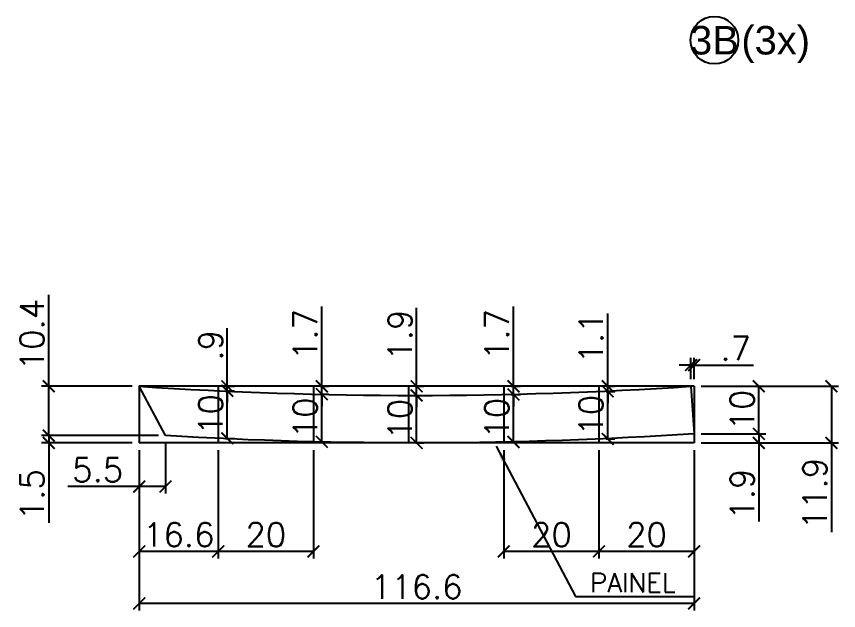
# Model space of a CAD drawing. Extents: x -15895 to 12929, y -2522 to 15173.
# Drawn here: x 4147 to 4492.5, y 4838.4 to 5088.3 of the extents above; entities that cross this region are included whole.
import ezdxf
from ezdxf.enums import TextEntityAlignment as Align

# ---------------------------------------------------------------- set-up
doc = ezdxf.new("R2010")
doc.units = 0
doc.header["$PDMODE"] = 35
doc.header["$PDSIZE"] = -10
doc.layers.add('COTA', color=241, linetype='Continuous')
doc.layers.add('Romaneio', color=10, linetype='Continuous')
doc.styles.add('ARIAL', font='arial.ttf')
doc.styles.add('COTA TECNICA', font='techl___.ttf', dxfattribs={"height": 10})
doc.styles.add('Romans', font='romans.shx')
doc.dimstyles.new('Cota Seção (2x)', dxfattribs={"dimtxt": 10, "dimasz": 5, "dimexe": 3, "dimexo": 3, "dimgap": 2, "dimtad": 3, "dimdec": 1, "dimlfac": 0.5, "dimzin": 12, "dimdsep": 46, "dimtxsty": 'Romans', "dimblk": 'ARCHTICK', "dimcen": 0, "dimclrd": 4, "dimclre": 4, "dimclrt": 1, "dimadec": 1, "dimazin": 3, "dimtfac": 1, "dimtdec": 1, "dimtmove": 0, "dimatfit": 3, "dimldrblk": 'OBLIQUE', "dimfxl": 1, "dimtolj": 1, "dimtzin": 12, "dimarcsym": 0})
doc.dimstyles.new('PAINEL', dxfattribs={"dimtxt": 10, "dimasz": 3, "dimexe": 3, "dimexo": 3, "dimgap": 3, "dimtad": 1, "dimdec": 1, "dimzin": 12, "dimdsep": 46, "dimtxsty": 'COTA TECNICA', "dimblk1": 'OBLIQUE', "dimblk2": 'OBLIQUE', "dimsah": 1, "dimcen": 0.9, "dimclrd": 4, "dimclre": 4, "dimclrt": 240, "dimadec": 1, "dimazin": 3, "dimtfac": 1, "dimtdec": 1, "dimtmove": 0, "dimatfit": 3, "dimfxl": 1, "dimtolj": 1, "dimtzin": 12, "dimarcsym": 0})

# ---------------------------------------------------------------- blocks, each defined once
blk = doc.blocks.new('_ArchTick')
at = {"color": 0, "linetype": 'ByBlock', "const_width": 0.15}
blk.add_lwpolyline([(-0.5, -0.5), (0.5, 0.5)], dxfattribs=at)
blk = doc.blocks.new('*D1529')
at = {"layer": 'COTA', "color": 4, "lineweight": -2, "transparency": 16777216}
for p, q in [((4198.64, 4905.93), (4198.64, 4838.45)), ((4431.84, 4905.93), (4431.84, 4838.45)), ((4431.84, 4841.45), (4198.64, 4841.45))]:
    blk.add_line(p, q, dxfattribs=at)
at = {"layer": 'Defpoints', "color": 0, "transparency": 16777216}
for p in [(4198.64, 4908.93), (4431.84, 4908.93), (4198.64, 4841.45)]:
    blk.add_point(p, dxfattribs=at)
at = {"layer": 'COTA', "color": 4, "lineweight": -2, "transparency": 16777216, "xscale": 5, "yscale": 5, "zscale": 5, "rotation": 180}
blk.add_blockref('_ArchTick', (4198.64, 4841.45), dxfattribs=at)
at = {"layer": 'COTA', "color": 4, "lineweight": -2, "transparency": 16777216, "xscale": 5, "yscale": 5, "zscale": 5}
blk.add_blockref('_ArchTick', (4431.84, 4841.45), dxfattribs=at)
at = {"layer": 'COTA', "color": 1, "transparency": 16777216, "insert": (4315.24, 4848.45), "char_height": 10, "attachment_point": 5, "style": 'Romans'}
blk.add_mtext('\\A1;116.6', dxfattribs=at)
blk = doc.blocks.new('_Oblique')
at = {"color": 0, "linetype": 'ByBlock', "lineweight": -2}
blk.add_line((-0.5, -0.5), (0.5, 0.5), dxfattribs=at)
blk = doc.blocks.new('*D1530')
at = {"layer": 'COTA', "color": 4, "lineweight": -2, "transparency": 16777216}
for p, q in [((4391.84, 4905.93), (4391.84, 4860.33)), ((4431.84, 4905.93), (4431.84, 4860.33)), ((4431.84, 4863.33), (4391.84, 4863.33))]:
    blk.add_line(p, q, dxfattribs=at)
at = {"layer": 'Defpoints', "color": 0, "transparency": 16777216}
for p in [(4391.84, 4908.93), (4431.84, 4908.93), (4391.84, 4863.33)]:
    blk.add_point(p, dxfattribs=at)
at = {"layer": 'COTA', "color": 4, "lineweight": -2, "transparency": 16777216, "xscale": 5, "yscale": 5, "zscale": 5, "rotation": 180}
blk.add_blockref('_ArchTick', (4391.84, 4863.33), dxfattribs=at)
at = {"layer": 'COTA', "color": 4, "lineweight": -2, "transparency": 16777216, "xscale": 5, "yscale": 5, "zscale": 5}
blk.add_blockref('_ArchTick', (4431.84, 4863.33), dxfattribs=at)
at = {"layer": 'COTA', "color": 1, "transparency": 16777216, "insert": (4411.84, 4870.33), "char_height": 10, "attachment_point": 5, "style": 'Romans'}
blk.add_mtext('\\A1;20', dxfattribs=at)
blk = doc.blocks.new('*D1531')
at = {"layer": 'COTA', "color": 4, "lineweight": -2, "transparency": 16777216}
for p, q in [((4351.84, 4905.93), (4351.84, 4860.33)), ((4391.84, 4905.93), (4391.84, 4860.33)), ((4391.84, 4863.33), (4351.84, 4863.33))]:
    blk.add_line(p, q, dxfattribs=at)
at = {"layer": 'Defpoints', "color": 0, "transparency": 16777216}
for p in [(4351.84, 4908.93), (4391.84, 4908.93), (4351.84, 4863.33)]:
    blk.add_point(p, dxfattribs=at)
at = {"layer": 'COTA', "color": 4, "lineweight": -2, "transparency": 16777216, "xscale": 5, "yscale": 5, "zscale": 5, "rotation": 180}
blk.add_blockref('_ArchTick', (4351.84, 4863.33), dxfattribs=at)
at = {"layer": 'COTA', "color": 4, "lineweight": -2, "transparency": 16777216, "xscale": 5, "yscale": 5, "zscale": 5}
blk.add_blockref('_ArchTick', (4391.84, 4863.33), dxfattribs=at)
at = {"layer": 'COTA', "color": 1, "transparency": 16777216, "insert": (4371.84, 4870.33), "char_height": 10, "attachment_point": 5, "style": 'Romans'}
blk.add_mtext('\\A1;20', dxfattribs=at)
blk = doc.blocks.new('*D1549')
at = {"layer": 'COTA', "color": 4, "lineweight": -2, "transparency": 16777216}
for p, q in [((4231.84, 4905.93), (4231.84, 4860.33)), ((4271.84, 4905.93), (4271.84, 4860.33)), ((4271.84, 4863.33), (4231.84, 4863.33))]:
    blk.add_line(p, q, dxfattribs=at)
at = {"layer": 'Defpoints', "color": 0, "transparency": 16777216}
for p in [(4231.84, 4908.93), (4271.84, 4908.93), (4231.84, 4863.33)]:
    blk.add_point(p, dxfattribs=at)
at = {"layer": 'COTA', "color": 4, "lineweight": -2, "transparency": 16777216, "xscale": 5, "yscale": 5, "zscale": 5, "rotation": 180}
blk.add_blockref('_ArchTick', (4231.84, 4863.33), dxfattribs=at)
at = {"layer": 'COTA', "color": 4, "lineweight": -2, "transparency": 16777216, "xscale": 5, "yscale": 5, "zscale": 5}
blk.add_blockref('_ArchTick', (4271.84, 4863.33), dxfattribs=at)
at = {"layer": 'COTA', "color": 1, "transparency": 16777216, "insert": (4251.84, 4870.33), "char_height": 10, "attachment_point": 5, "style": 'Romans'}
blk.add_mtext('\\A1;20', dxfattribs=at)
blk = doc.blocks.new('*D1542')
at = {"layer": 'COTA', "color": 4, "lineweight": -2, "transparency": 16777216}
for p, q in [((4198.64, 4905.93), (4198.64, 4860.33)), ((4231.84, 4905.93), (4231.84, 4860.33)), ((4231.84, 4863.33), (4198.64, 4863.33))]:
    blk.add_line(p, q, dxfattribs=at)
at = {"layer": 'Defpoints', "color": 0, "transparency": 16777216}
for p in [(4198.64, 4908.93), (4231.84, 4908.93), (4198.64, 4863.33)]:
    blk.add_point(p, dxfattribs=at)
at = {"layer": 'COTA', "color": 4, "lineweight": -2, "transparency": 16777216, "xscale": 5, "yscale": 5, "zscale": 5, "rotation": 180}
blk.add_blockref('_ArchTick', (4198.64, 4863.33), dxfattribs=at)
at = {"layer": 'COTA', "color": 4, "lineweight": -2, "transparency": 16777216, "xscale": 5, "yscale": 5, "zscale": 5}
blk.add_blockref('_ArchTick', (4231.84, 4863.33), dxfattribs=at)
at = {"layer": 'COTA', "color": 1, "transparency": 16777216, "insert": (4215.24, 4870.33), "char_height": 10, "attachment_point": 5, "style": 'Romans'}
blk.add_mtext('\\A1;16.6', dxfattribs=at)
blk = doc.blocks.new('*D1543')
at = {"layer": 'COTA', "color": 4, "lineweight": -2, "transparency": 16777216}
for p, q in [((4459.01, 4912.79), (4459.01, 4917.79)), ((4434.84, 4912.79), (4462.01, 4912.79)), ((4459.01, 4912.79), (4459.01, 4908.93)), ((4434.84, 4908.93), (4462.01, 4908.93)), ((4459.01, 4908.93), (4459.01, 4875.88))]:
    blk.add_line(p, q, dxfattribs=at)
at = {"layer": 'Defpoints', "color": 0, "transparency": 16777216}
for p in [(4431.84, 4912.79), (4431.84, 4908.93), (4459.01, 4908.93)]:
    blk.add_point(p, dxfattribs=at)
at = {"layer": 'COTA', "color": 4, "lineweight": -2, "transparency": 16777216, "xscale": 5, "yscale": 5, "zscale": 5}
for p, rotation in [((4459.01, 4912.79), 270), ((4459.01, 4908.93), 90)]:
    blk.add_blockref('_ArchTick', p, dxfattribs=dict(at, rotation=rotation))
at = {"layer": 'COTA', "color": 1, "transparency": 16777216, "insert": (4452.01, 4887.4), "char_height": 10, "attachment_point": 5, "rotation": 90, "style": 'Romans'}
blk.add_mtext('\\A1;1.9', dxfattribs=at)
blk = doc.blocks.new('*D1544')
at = {"layer": 'COTA', "color": 4, "lineweight": -2, "transparency": 16777216}
for p, q in [((4434.84, 4932.75), (4462.01, 4932.75)), ((4459.01, 4912.79), (4459.01, 4932.75)), ((4434.84, 4912.79), (4462.01, 4912.79))]:
    blk.add_line(p, q, dxfattribs=at)
at = {"layer": 'Defpoints', "color": 0, "transparency": 16777216}
for p in [(4431.84, 4932.75), (4459.01, 4932.75), (4431.84, 4912.79)]:
    blk.add_point(p, dxfattribs=at)
at = {"layer": 'COTA', "color": 4, "lineweight": -2, "transparency": 16777216, "xscale": 5, "yscale": 5, "zscale": 5}
for p, rotation in [((4459.01, 4932.75), 90), ((4459.01, 4912.79), 270)]:
    blk.add_blockref('_ArchTick', p, dxfattribs=dict(at, rotation=rotation))
at = {"layer": 'COTA', "color": 1, "transparency": 16777216, "insert": (4452.01, 4922.77), "char_height": 10, "attachment_point": 5, "rotation": 90, "style": 'Romans'}
blk.add_mtext('\\A1;10', dxfattribs=at)
blk = doc.blocks.new('*D1545')
at = {"layer": 'COTA', "color": 4, "lineweight": -2, "transparency": 16777216}
for p, q in [((4160.59, 4912.02), (4160.59, 4917.02)), ((4206.66, 4912.02), (4157.59, 4912.02)), ((4160.59, 4912.02), (4160.59, 4908.93)), ((4195.64, 4908.93), (4157.59, 4908.93)), ((4160.59, 4908.93), (4160.59, 4875.4))]:
    blk.add_line(p, q, dxfattribs=at)
at = {"layer": 'Defpoints', "color": 0, "transparency": 16777216}
for p in [(4209.66, 4912.02), (4160.59, 4908.93), (4198.64, 4908.93)]:
    blk.add_point(p, dxfattribs=at)
at = {"layer": 'COTA', "color": 4, "lineweight": -2, "transparency": 16777216, "xscale": 5, "yscale": 5, "zscale": 5}
for p, rotation in [((4160.59, 4912.02), 270), ((4160.59, 4908.93), 90)]:
    blk.add_blockref('_ArchTick', p, dxfattribs=dict(at, rotation=rotation))
at = {"layer": 'COTA', "color": 1, "transparency": 16777216, "insert": (4153.59, 4887.17), "char_height": 10, "attachment_point": 5, "rotation": 90, "style": 'Romans'}
blk.add_mtext('\\A1;1.5', dxfattribs=at)
blk = doc.blocks.new('*D1546')
at = {"layer": 'COTA', "color": 4, "lineweight": -2, "transparency": 16777216}
for p, q in [((4160.59, 4932.75), (4160.59, 4971.27)), ((4195.64, 4932.75), (4157.59, 4932.75)), ((4160.59, 4912.02), (4160.59, 4932.75)), ((4206.66, 4912.02), (4157.59, 4912.02))]:
    blk.add_line(p, q, dxfattribs=at)
at = {"layer": 'Defpoints', "color": 0, "transparency": 16777216}
for p in [(4160.59, 4932.75), (4198.64, 4932.75), (4209.66, 4912.02)]:
    blk.add_point(p, dxfattribs=at)
at = {"layer": 'COTA', "color": 4, "lineweight": -2, "transparency": 16777216, "xscale": 5, "yscale": 5, "zscale": 5}
for p, rotation in [((4160.59, 4932.75), 90), ((4160.59, 4912.02), 270)]:
    blk.add_blockref('_ArchTick', p, dxfattribs=dict(at, rotation=rotation))
at = {"layer": 'COTA', "color": 1, "transparency": 16777216, "insert": (4153.59, 4954.51), "char_height": 10, "attachment_point": 5, "rotation": 90, "style": 'Romans'}
blk.add_mtext('\\A1;10.4', dxfattribs=at)
blk = doc.blocks.new('*D1547')
at = {"layer": 'COTA', "color": 4, "lineweight": -2, "transparency": 16777216}
for p, q in [((4209.66, 4909.02), (4209.66, 4887.61)), ((4198.64, 4905.93), (4198.64, 4887.61)), ((4198.64, 4890.61), (4168.69, 4890.61)), ((4209.66, 4890.61), (4198.64, 4890.61))]:
    blk.add_line(p, q, dxfattribs=at)
at = {"layer": 'Defpoints', "color": 0, "transparency": 16777216}
for p in [(4209.66, 4912.02), (4198.64, 4908.93), (4198.64, 4890.61)]:
    blk.add_point(p, dxfattribs=at)
at = {"layer": 'COTA', "color": 4, "lineweight": -2, "transparency": 16777216, "xscale": 5, "yscale": 5, "zscale": 5, "rotation": 180}
blk.add_blockref('_ArchTick', (4198.64, 4890.61), dxfattribs=at)
at = {"layer": 'COTA', "color": 4, "lineweight": -2, "transparency": 16777216, "xscale": 5, "yscale": 5, "zscale": 5}
blk.add_blockref('_ArchTick', (4209.66, 4890.61), dxfattribs=at)
at = {"layer": 'COTA', "color": 1, "transparency": 16777216, "insert": (4181.17, 4897.61), "char_height": 10, "attachment_point": 5, "style": 'Romans'}
blk.add_mtext('\\A1;5.5', dxfattribs=at)
blk = doc.blocks.new('*D1548')
at = {"layer": 'COTA', "color": 4, "lineweight": -2, "transparency": 16777216}
for p, q in [((4430.51, 4935.75), (4430.51, 4944.67)), ((4431.84, 4935.75), (4431.84, 4944.67)), ((4430.51, 4941.67), (4425.51, 4941.67)), ((4430.51, 4941.67), (4431.84, 4941.67)), ((4431.84, 4941.67), (4456.79, 4941.67))]:
    blk.add_line(p, q, dxfattribs=at)
at = {"layer": 'Defpoints', "color": 0, "transparency": 16777216}
for p in [(4431.84, 4941.67), (4430.51, 4932.75), (4431.84, 4932.75)]:
    blk.add_point(p, dxfattribs=at)
at = {"layer": 'COTA', "color": 4, "lineweight": -2, "transparency": 16777216, "xscale": 5, "yscale": 5, "zscale": 5}
blk.add_blockref('_ArchTick', (4430.51, 4941.67), dxfattribs=at)
at = {"layer": 'COTA', "color": 4, "lineweight": -2, "transparency": 16777216, "xscale": 5, "yscale": 5, "zscale": 5, "rotation": 180}
blk.add_blockref('_ArchTick', (4431.84, 4941.67), dxfattribs=at)
at = {"layer": 'COTA', "color": 1, "transparency": 16777216, "insert": (4449.31, 4948.67), "char_height": 10, "attachment_point": 5, "style": 'Romans'}
blk.add_mtext('\\A1;.7', dxfattribs=at)
blk = doc.blocks.new('*D1532')
at = {"layer": 'COTA', "color": 4, "lineweight": -2, "transparency": 16777216}
for p, q in [((4394.84, 4930.62), (4398.51, 4930.62)), ((4395.51, 4910.6), (4395.51, 4930.62)), ((4394.84, 4910.6), (4398.51, 4910.6))]:
    blk.add_line(p, q, dxfattribs=at)
at = {"layer": 'Defpoints', "color": 0, "transparency": 16777216}
for p in [(4391.84, 4930.62), (4395.51, 4930.62), (4391.84, 4910.6)]:
    blk.add_point(p, dxfattribs=at)
at = {"layer": 'COTA', "color": 4, "lineweight": -2, "transparency": 16777216, "xscale": 5, "yscale": 5, "zscale": 5}
for p, rotation in [((4395.51, 4930.62), 90), ((4395.51, 4910.6), 270)]:
    blk.add_blockref('_ArchTick', p, dxfattribs=dict(at, rotation=rotation))
at = {"layer": 'COTA', "color": 1, "transparency": 16777216, "insert": (4388.51, 4920.61), "char_height": 10, "attachment_point": 5, "rotation": 90, "style": 'Romans'}
blk.add_mtext('\\A1;10', dxfattribs=at)
blk = doc.blocks.new('*D1533')
at = {"layer": 'COTA', "color": 4, "lineweight": -2, "transparency": 16777216}
for p, q in [((4395.51, 4932.75), (4395.51, 4963.42)), ((4394.84, 4932.75), (4398.51, 4932.75)), ((4394.84, 4930.62), (4398.51, 4930.62)), ((4395.51, 4930.62), (4395.51, 4932.75)), ((4395.51, 4930.62), (4395.51, 4925.62))]:
    blk.add_line(p, q, dxfattribs=at)
at = {"layer": 'Defpoints', "color": 0, "transparency": 16777216}
for p in [(4391.84, 4932.75), (4391.84, 4930.62), (4395.51, 4932.75)]:
    blk.add_point(p, dxfattribs=at)
at = {"layer": 'COTA', "color": 4, "lineweight": -2, "transparency": 16777216, "xscale": 5, "yscale": 5, "zscale": 5}
for p, rotation in [((4395.51, 4932.75), 270), ((4395.51, 4930.62), 90)]:
    blk.add_blockref('_ArchTick', p, dxfattribs=dict(at, rotation=rotation))
at = {"layer": 'COTA', "color": 1, "transparency": 16777216, "insert": (4388.51, 4953.08), "char_height": 10, "attachment_point": 5, "rotation": 90, "style": 'Romans'}
blk.add_mtext('\\A1;1.1', dxfattribs=at)
blk = doc.blocks.new('*D1534')
at = {"layer": 'COTA', "color": 4, "lineweight": -2, "transparency": 16777216}
for p, q in [((4354.84, 4929.31), (4358.91, 4929.31)), ((4355.91, 4909.31), (4355.91, 4929.31)), ((4354.84, 4909.31), (4358.91, 4909.31))]:
    blk.add_line(p, q, dxfattribs=at)
at = {"layer": 'Defpoints', "color": 0, "transparency": 16777216}
for p in [(4351.84, 4929.31), (4355.91, 4929.31), (4351.84, 4909.31)]:
    blk.add_point(p, dxfattribs=at)
at = {"layer": 'COTA', "color": 4, "lineweight": -2, "transparency": 16777216, "xscale": 5, "yscale": 5, "zscale": 5}
for p, rotation in [((4355.91, 4929.31), 90), ((4355.91, 4909.31), 270)]:
    blk.add_blockref('_ArchTick', p, dxfattribs=dict(at, rotation=rotation))
at = {"layer": 'COTA', "color": 1, "transparency": 16777216, "insert": (4348.91, 4919.31), "char_height": 10, "attachment_point": 5, "rotation": 90, "style": 'Romans'}
blk.add_mtext('\\A1;10', dxfattribs=at)
blk = doc.blocks.new('*D1535')
at = {"layer": 'COTA', "color": 4, "lineweight": -2, "transparency": 16777216}
for p, q in [((4355.91, 4932.75), (4355.91, 4966.27)), ((4354.84, 4932.75), (4358.91, 4932.75)), ((4355.91, 4929.31), (4355.91, 4932.75)), ((4354.84, 4929.31), (4358.91, 4929.31)), ((4355.91, 4929.31), (4355.91, 4924.31))]:
    blk.add_line(p, q, dxfattribs=at)
at = {"layer": 'Defpoints', "color": 0, "transparency": 16777216}
for p in [(4351.84, 4932.75), (4355.91, 4932.75), (4351.84, 4929.31)]:
    blk.add_point(p, dxfattribs=at)
at = {"layer": 'COTA', "color": 4, "lineweight": -2, "transparency": 16777216, "xscale": 5, "yscale": 5, "zscale": 5}
for p, rotation in [((4355.91, 4932.75), 270), ((4355.91, 4929.31), 90)]:
    blk.add_blockref('_ArchTick', p, dxfattribs=dict(at, rotation=rotation))
at = {"layer": 'COTA', "color": 1, "transparency": 16777216, "insert": (4348.91, 4954.51), "char_height": 10, "attachment_point": 5, "rotation": 90, "style": 'Romans'}
blk.add_mtext('\\A1;1.7', dxfattribs=at)
blk = doc.blocks.new('*D1536')
at = {"layer": 'COTA', "color": 4, "lineweight": -2, "transparency": 16777216}
for p, q in [((4314.84, 4928.92), (4318.2, 4928.92)), ((4315.2, 4908.93), (4315.2, 4928.92)), ((4314.84, 4908.93), (4318.2, 4908.93))]:
    blk.add_line(p, q, dxfattribs=at)
at = {"layer": 'Defpoints', "color": 0, "transparency": 16777216}
for p in [(4311.84, 4928.92), (4315.2, 4928.92), (4311.84, 4908.93)]:
    blk.add_point(p, dxfattribs=at)
at = {"layer": 'COTA', "color": 4, "lineweight": -2, "transparency": 16777216, "xscale": 5, "yscale": 5, "zscale": 5}
for p, rotation in [((4315.2, 4928.92), 90), ((4315.2, 4908.93), 270)]:
    blk.add_blockref('_ArchTick', p, dxfattribs=dict(at, rotation=rotation))
at = {"layer": 'COTA', "color": 1, "transparency": 16777216, "insert": (4308.2, 4918.92), "char_height": 10, "attachment_point": 5, "rotation": 90, "style": 'Romans'}
blk.add_mtext('\\A1;10', dxfattribs=at)
blk = doc.blocks.new('*D1537')
at = {"layer": 'COTA', "color": 4, "lineweight": -2, "transparency": 16777216}
for p, q in [((4315.2, 4932.75), (4315.2, 4965.8)), ((4314.84, 4932.75), (4318.2, 4932.75)), ((4315.2, 4928.92), (4315.2, 4932.75)), ((4314.84, 4928.92), (4318.2, 4928.92)), ((4315.2, 4928.92), (4315.2, 4923.92))]:
    blk.add_line(p, q, dxfattribs=at)
at = {"layer": 'Defpoints', "color": 0, "transparency": 16777216}
for p in [(4311.84, 4932.75), (4315.2, 4932.75), (4311.84, 4928.92)]:
    blk.add_point(p, dxfattribs=at)
at = {"layer": 'COTA', "color": 4, "lineweight": -2, "transparency": 16777216, "xscale": 5, "yscale": 5, "zscale": 5}
for p, rotation in [((4315.2, 4932.75), 270), ((4315.2, 4928.92), 90)]:
    blk.add_blockref('_ArchTick', p, dxfattribs=dict(at, rotation=rotation))
at = {"layer": 'COTA', "color": 1, "transparency": 16777216, "insert": (4308.2, 4954.27), "char_height": 10, "attachment_point": 5, "rotation": 90, "style": 'Romans'}
blk.add_mtext('\\A1;1.9', dxfattribs=at)
blk = doc.blocks.new('*D1538')
at = {"layer": 'COTA', "color": 4, "lineweight": -2, "transparency": 16777216}
for p, q in [((4275.32, 4929.43), (4278.36, 4929.43)), ((4275.36, 4909.43), (4275.36, 4929.43)), ((4274.84, 4909.43), (4278.36, 4909.43))]:
    blk.add_line(p, q, dxfattribs=at)
at = {"layer": 'Defpoints', "color": 0, "transparency": 16777216}
for p in [(4272.32, 4929.43), (4275.36, 4929.43), (4271.84, 4909.43)]:
    blk.add_point(p, dxfattribs=at)
at = {"layer": 'COTA', "color": 4, "lineweight": -2, "transparency": 16777216, "xscale": 5, "yscale": 5, "zscale": 5}
for p, rotation in [((4275.36, 4929.43), 90), ((4275.36, 4909.43), 270)]:
    blk.add_blockref('_ArchTick', p, dxfattribs=dict(at, rotation=rotation))
at = {"layer": 'COTA', "color": 1, "transparency": 16777216, "insert": (4268.36, 4919.43), "char_height": 10, "attachment_point": 5, "rotation": 90, "style": 'Romans'}
blk.add_mtext('\\A1;10', dxfattribs=at)
blk = doc.blocks.new('*D1539')
at = {"layer": 'COTA', "color": 4, "lineweight": -2, "transparency": 16777216}
for p, q in [((4275.36, 4932.75), (4275.36, 4966.27)), ((4274.84, 4932.75), (4278.36, 4932.75)), ((4275.36, 4929.44), (4275.36, 4932.75)), ((4274.84, 4929.44), (4278.36, 4929.44)), ((4275.36, 4929.44), (4275.36, 4924.44))]:
    blk.add_line(p, q, dxfattribs=at)
at = {"layer": 'Defpoints', "color": 0, "transparency": 16777216}
for p in [(4271.84, 4932.75), (4275.36, 4932.75), (4271.84, 4929.44)]:
    blk.add_point(p, dxfattribs=at)
at = {"layer": 'COTA', "color": 4, "lineweight": -2, "transparency": 16777216, "xscale": 5, "yscale": 5, "zscale": 5}
for p, rotation in [((4275.36, 4932.75), 270), ((4275.36, 4929.44), 90)]:
    blk.add_blockref('_ArchTick', p, dxfattribs=dict(at, rotation=rotation))
at = {"layer": 'COTA', "color": 1, "transparency": 16777216, "insert": (4268.36, 4954.51), "char_height": 10, "attachment_point": 5, "rotation": 90, "style": 'Romans'}
blk.add_mtext('\\A1;1.7', dxfattribs=at)
blk = doc.blocks.new('*D1540')
at = {"layer": 'COTA', "color": 4, "lineweight": -2, "transparency": 16777216}
for p, q in [((4234.84, 4930.87), (4238.64, 4930.87)), ((4235.64, 4910.85), (4235.64, 4930.87)), ((4234.84, 4910.85), (4238.64, 4910.85))]:
    blk.add_line(p, q, dxfattribs=at)
at = {"layer": 'Defpoints', "color": 0, "transparency": 16777216}
for p in [(4231.84, 4930.87), (4235.64, 4930.87), (4231.84, 4910.85)]:
    blk.add_point(p, dxfattribs=at)
at = {"layer": 'COTA', "color": 4, "lineweight": -2, "transparency": 16777216, "xscale": 5, "yscale": 5, "zscale": 5}
for p, rotation in [((4235.64, 4930.87), 90), ((4235.64, 4910.85), 270)]:
    blk.add_blockref('_ArchTick', p, dxfattribs=dict(at, rotation=rotation))
at = {"layer": 'COTA', "color": 1, "transparency": 16777216, "insert": (4228.64, 4920.86), "char_height": 10, "attachment_point": 5, "rotation": 90, "style": 'Romans'}
blk.add_mtext('\\A1;10', dxfattribs=at)
blk = doc.blocks.new('*D1541')
at = {"layer": 'COTA', "color": 4, "lineweight": -2, "transparency": 16777216}
for p, q in [((4235.64, 4932.75), (4235.64, 4957.23)), ((4234.84, 4932.75), (4238.64, 4932.75)), ((4234.84, 4930.87), (4238.64, 4930.87)), ((4235.64, 4930.87), (4235.64, 4932.75)), ((4235.64, 4930.87), (4235.64, 4925.87))]:
    blk.add_line(p, q, dxfattribs=at)
at = {"layer": 'Defpoints', "color": 0, "transparency": 16777216}
for p in [(4231.84, 4932.75), (4231.84, 4930.87), (4235.64, 4932.75)]:
    blk.add_point(p, dxfattribs=at)
at = {"layer": 'COTA', "color": 4, "lineweight": -2, "transparency": 16777216, "xscale": 5, "yscale": 5, "zscale": 5}
for p, rotation in [((4235.64, 4932.75), 270), ((4235.64, 4930.87), 90)]:
    blk.add_blockref('_ArchTick', p, dxfattribs=dict(at, rotation=rotation))
at = {"layer": 'COTA', "color": 1, "transparency": 16777216, "insert": (4228.64, 4949.99), "char_height": 10, "attachment_point": 5, "rotation": 90, "style": 'Romans'}
blk.add_mtext('\\A1;.9', dxfattribs=at)
blk = doc.blocks.new('*D1550')
at = {"layer": 'COTA', "color": 4, "lineweight": -2, "transparency": 16777216}
for p, q in [((4434.84, 4932.75), (4492.53, 4932.75)), ((4489.53, 4932.75), (4489.53, 4908.93)), ((4434.84, 4908.93), (4492.53, 4908.93)), ((4489.53, 4908.93), (4489.53, 4871.36))]:
    blk.add_line(p, q, dxfattribs=at)
at = {"layer": 'Defpoints', "color": 0, "transparency": 16777216}
for p in [(4431.84, 4932.75), (4431.84, 4908.93), (4489.53, 4908.93)]:
    blk.add_point(p, dxfattribs=at)
at = {"layer": 'COTA', "color": 4, "lineweight": -2, "transparency": 16777216, "xscale": 5, "yscale": 5, "zscale": 5}
for p, rotation in [((4489.53, 4932.75), 90), ((4489.53, 4908.93), 270)]:
    blk.add_blockref('_ArchTick', p, dxfattribs=dict(at, rotation=rotation))
at = {"layer": 'COTA', "color": 1, "transparency": 16777216, "insert": (4482.53, 4887.64), "char_height": 10, "attachment_point": 5, "rotation": 90, "style": 'Romans'}
blk.add_mtext('\\A1;11.9', dxfattribs=at)

msp = doc.modelspace()

# ---------------------------------------------------------------- linework, layer by layer
at = {"linetype": 'Continuous'}
msp.add_lwpolyline([(4209.66, 4912.02), (4198.64, 4932.75, 0.033073), (4430.51, 4932.75), (4431.84, 4912.79, -0.03133)], format="xyb", close=True, dxfattribs=at)
at = {"layer": 'COTA'}
for p, q in [((4431.84, 4932.75), (4198.64, 4932.75)), ((4198.64, 4932.75), (4198.64, 4908.93)), ((4231.84, 4932.75), (4231.84, 4908.93)), ((4271.84, 4932.75), (4271.84, 4908.93)), ((4311.84, 4932.75), (4311.84, 4908.92)), ((4351.84, 4932.75), (4351.84, 4908.93)), ((4391.84, 4932.75), (4391.84, 4908.93)), ((4431.84, 4932.75), (4431.84, 4908.93)), ((4431.84, 4908.93), (4198.64, 4908.93))]:
    msp.add_line(p, q, dxfattribs=at)
at = {"layer": 'Romaneio', "color": 1, "linetype": 'ByBlock'}
msp.add_circle((4440.37, 5078.27), 10, dxfattribs=at)

# ---------------------------------------------------------------- texts
at = {"color": 240, "insert": (4424.09, 4846.18), "char_height": 8, "attachment_point": 9, "style": 'Romans'}
msp.add_mtext('\\A1;PAINEL', dxfattribs=at)
at = {"layer": 'Romaneio', "color": 255, "linetype": 'ByBlock', "style": 'ARIAL'}
for s, p in [('3B', (4440.37, 5078.27)), ('(3x)', (4466.11, 5078.27))]:
    msp.add_text(s, height=12, dxfattribs=at).set_placement(p, align=Align.MIDDLE_CENTER)

# ---------------------------------------------------------------- dimensions: what is measured, and where the dimension line sits
at = {"layer": 'COTA'}
for base, p1, p2, angle, picture, middle in [((4160.59, 4932.75), (4209.66, 4912.02), (4198.64, 4932.75), 90, '*D1546', (4153.59, 4954.51)), ((4275.36, 4932.75), (4271.84, 4929.44), (4271.84, 4932.75), 90, '*D1539', (4268.36, 4954.51)), ((4315.2, 4932.75), (4311.84, 4928.92), (4311.84, 4932.75), 90, '*D1537', (4308.2, 4954.27)), ((4355.91, 4932.75), (4351.84, 4929.31), (4351.84, 4932.75), 90, '*D1535', (4348.91, 4954.51)), ((4395.51, 4932.75), (4391.84, 4930.62), (4391.84, 4932.75), 90, '*D1533', (4388.51, 4953.08)), ((4235.64, 4932.75), (4231.84, 4930.87), (4231.84, 4932.75), 90, '*D1541', (4228.64, 4949.99)), ((4431.84, 4941.67), (4430.51, 4932.75), (4431.84, 4932.75), 180, '*D1548', (4449.31, 4948.67)), ((4459.01, 4932.75), (4431.84, 4912.79), (4431.84, 4932.75), 90, '*D1544', (4452.01, 4922.77)), ((4489.53, 4908.93), (4431.84, 4932.75), (4431.84, 4908.93), 90, '*D1550', (4482.53, 4887.64)), ((4235.64, 4930.87), (4231.84, 4910.85), (4231.84, 4930.87), 90, '*D1540', (4228.64, 4920.86)), ((4275.36, 4929.43), (4271.84, 4909.43), (4272.32, 4929.43), 90, '*D1538', (4268.36, 4919.43)), ((4315.2, 4928.92), (4311.84, 4908.93), (4311.84, 4928.92), 90, '*D1536', (4308.2, 4918.92)), ((4355.91, 4929.31), (4351.84, 4909.31), (4351.84, 4929.31), 90, '*D1534', (4348.91, 4919.31)), ((4395.51, 4930.62), (4391.84, 4910.6), (4391.84, 4930.62), 90, '*D1532', (4388.51, 4920.61)), ((4160.59, 4908.93), (4209.66, 4912.02), (4198.64, 4908.93), 90, '*D1545', (4153.59, 4887.17)), ((4459.01, 4908.93), (4431.84, 4912.79), (4431.84, 4908.93), 90, '*D1543', (4452.01, 4887.4)), ((4198.64, 4890.61), (4209.66, 4912.02), (4198.64, 4908.93), 180, '*D1547', (4181.17, 4897.61)), ((4198.64, 4841.45), (4431.84, 4908.93), (4198.64, 4908.93), 180, '*D1529', (4315.24, 4848.45)), ((4231.84, 4863.33), (4271.84, 4908.93), (4231.84, 4908.93), 180, '*D1549', (4251.84, 4870.33)), ((4351.84, 4863.33), (4391.84, 4908.93), (4351.84, 4908.93), 180, '*D1531', (4371.84, 4870.33)), ((4391.84, 4863.33), (4431.84, 4908.93), (4391.84, 4908.93), 180, '*D1530', (4411.84, 4870.33))]:
    dim = msp.add_linear_dim(base=base, p1=p1, p2=p2, angle=angle, dimstyle='Cota Seção (2x)', dxfattribs=at)
    dim.commit()
    dim.dimension.update_dxf_attribs({"geometry": picture, "text_midpoint": middle})
dim = msp.add_linear_dim(base=(4198.64, 4863.33), p1=(4231.84, 4908.93), p2=(4198.64, 4908.93), angle=180, dimstyle='Cota Seção (2x)', override={"dimtmove": 1}, dxfattribs=at)
dim.commit()
dim.dimension.update_dxf_attribs({"geometry": '*D1542', "text_midpoint": (4215.24, 4870.33)})

# ---------------------------------------------------------------- leaders
at = {"annotation_type": 0, "has_hookline": 1, "hookline_direction": 1, "horizontal_direction": (-1, 0, 0)}
msp.add_leader([(4348.69, 4907.59), (4381.99, 4844.32), (4427.68, 4844.32)], dimstyle='PAINEL', override={"dimasz": 7}, dxfattribs=at)

doc.saveas('drawing.dxf')
